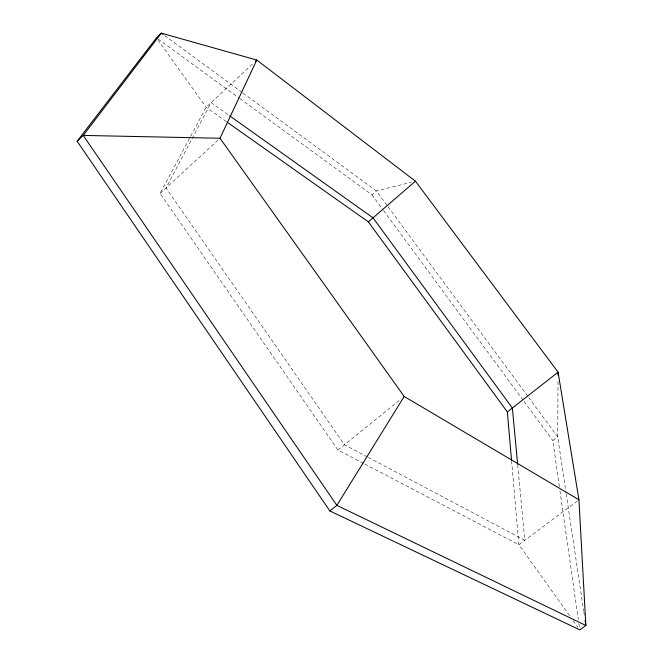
<?xml version="1.0" encoding="UTF-8"?>
<svg xmlns="http://www.w3.org/2000/svg" width="663" height="663" viewBox="0 0 663 663"><rect width="100%" height="100%" fill="white"/><g stroke="black" fill="none" stroke-linecap="round" stroke-linejoin="round"><path stroke-width="0.5" stroke-dasharray="3.31 2.49" d="M558.022 381.416L557.699 436.826L566.069 492.907M363.548 463.437L337.964 450.044L160.098 193.439L190.14 137.224M190.621 136.321L206.127 107.307L253.78 62.836M160.098 193.439L218.483 139.661M239.981 98.679L371.943 194.806L376.385 190.952L411.45 182.209M337.964 450.044L400.999 399.043M559.365 486.609L552.818 440.572L557.699 436.826L528.809 397.651M577.299 501.013L518.864 544.713L364.459 463.909M367.36 456.89L344.478 444.774L165.999 188.002L211.124 102.641L228.834 115.238M368.28 457.379L524.798 540.279L517.753 465.434M226.406 121.627L206.127 107.307L158.258 40.352M158.134 39.059L239.144 98.074M164.656 35.595L242.177 92.48M243.014 93.093L376.385 190.952L387.441 205.953M388.062 206.79L528.196 396.814M371.943 194.806L382.982 209.806M383.595 210.635L523.389 400.585M524.002 401.413L552.818 440.572M569.6 615.662L518.864 544.713L511.629 461.349M573.18 620.667L577.954 627.347M566.219 493.927L583.722 611.203M583.879 612.222L584.335 615.281M559.945 490.703L578.285 619.615M578.865 623.709L579.454 627.803"/><path stroke-width="0.99" d="M558.064 375.258L558.08 372.183L415.452 181.206L256.78 60.043L161.324 33.15L156.46 37.849L77.14 141.244L329.851 510.941L579.744 629.85L585.86 625.474L578.94 499.786L558.08 372.183L507.344 411.955L511.538 460.321M578.94 499.786L404.181 396.466L220.008 138.26L256.78 60.043L255.28 61.435M404.181 396.466L336.862 505.372L329.851 510.941M77.14 141.244L83.223 135.418L161.324 33.15L162.99 34.377M227.243 122.224L368.346 221.856L415.452 181.206M220.008 138.26L83.223 135.418L336.862 505.372L585.86 625.474L585.097 620.377M229.671 115.834L373.004 217.837L512.358 408.027L517.662 464.415M368.346 221.856L507.344 411.955"/></g></svg>
